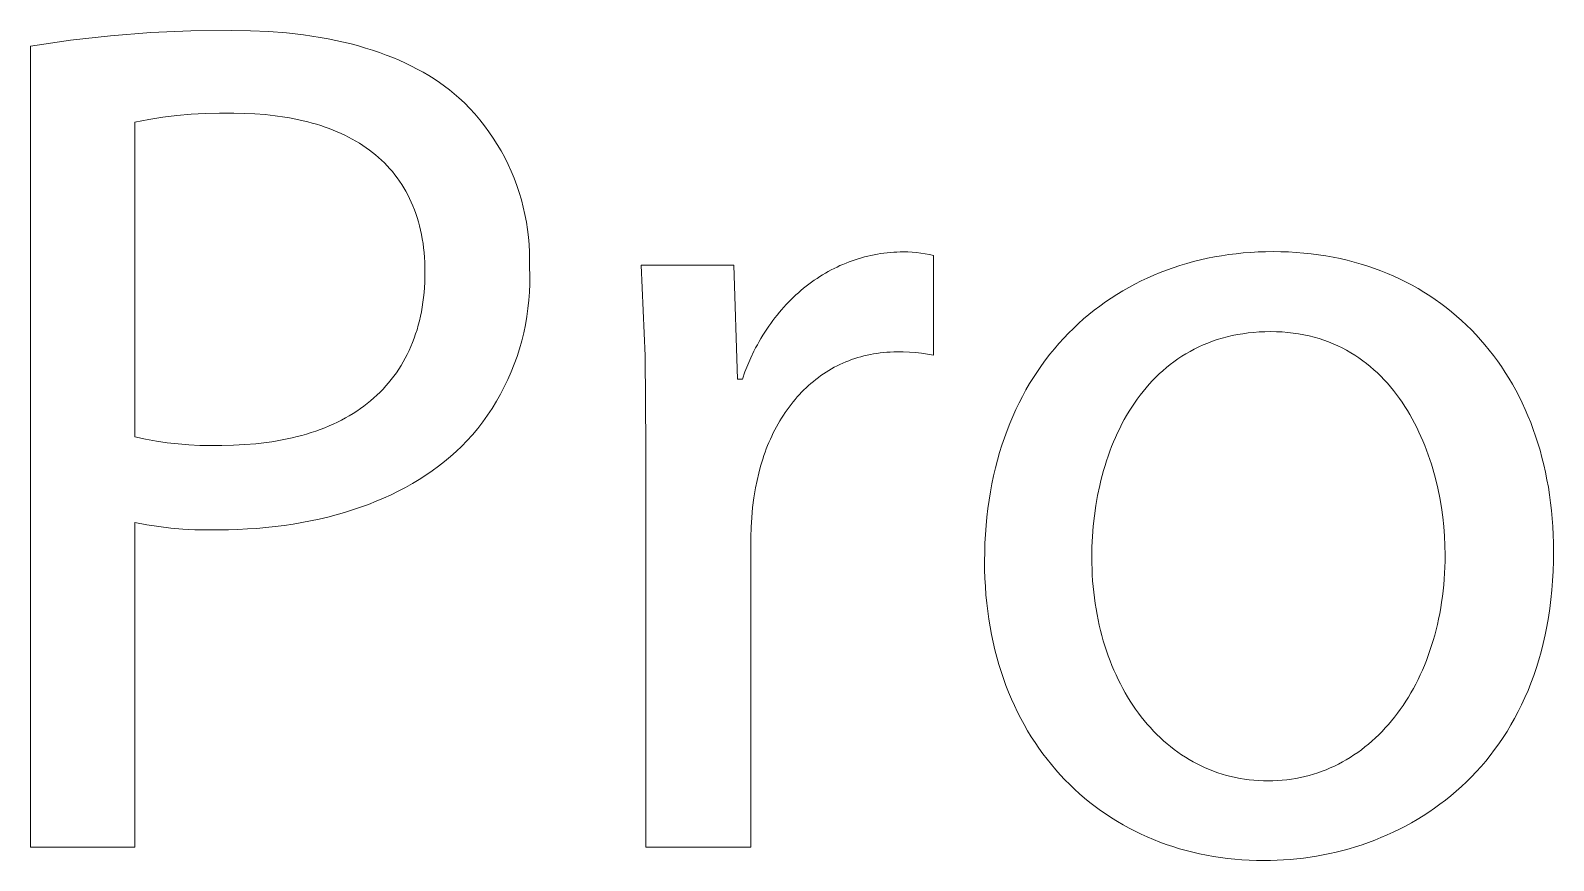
# Model space of a CAD drawing. Header units: millimetres. Extents: x -1656 to 3995, y -637 to 3312.
# Drawn here: x 2197.2 to 2268.8, y -542.5 to -503.4 of the extents above; entities that cross this region are included whole.
import ezdxf

# ---------------------------------------------------------------- set-up
doc = ezdxf.new("R2010")
doc.units = ezdxf.units.MM
doc.header["$MEASUREMENT"] = 0
doc.layers.add('Domyślny', color=7, linetype='Continuous', true_color=0x000000)

msp = doc.modelspace()

# ---------------------------------------------------------------- linework, layer by layer
at = {"layer": 'Domyślny', "color": 18, "lineweight": 15, "true_color": 0x000000}
for p, q in [((2200.934, -503.664), (2202.826, -503.517)), ((2202.826, -503.517), (2204.721, -503.434)), ((2204.721, -503.434), (2206.618, -503.413)), ((2206.618, -503.413), (2207.513, -503.427)), ((2207.513, -503.427), (2208.378, -503.467)), ((2208.378, -503.467), (2209.212, -503.532)), ((2209.212, -503.532), (2209.618, -503.575)), ((2197.171, -504.147), (2199.049, -503.874)), ((2197.171, -541.82), (2197.171, -504.147)), ((2199.049, -503.874), (2200.934, -503.664)), ((2209.618, -503.575), (2210.016, -503.624)), ((2210.016, -503.624), (2210.407, -503.679)), ((2210.407, -503.679), (2210.79, -503.741)), ((2210.79, -503.741), (2211.166, -503.809)), ((2211.166, -503.809), (2211.534, -503.883)), ((2211.534, -503.883), (2211.894, -503.963)), ((2211.894, -503.963), (2212.248, -504.049)), ((2212.248, -504.049), (2212.593, -504.141)), ((2212.593, -504.141), (2212.931, -504.239)), ((2212.931, -504.239), (2213.262, -504.343)), ((2213.262, -504.343), (2213.585, -504.453)), ((2213.585, -504.453), (2213.9, -504.568)), ((2213.9, -504.568), (2214.209, -504.69)), ((2214.209, -504.69), (2214.509, -504.817)), ((2214.509, -504.817), (2214.802, -504.949)), ((2214.802, -504.949), (2215.088, -505.087)), ((2215.088, -505.087), (2215.366, -505.231)), ((2215.366, -505.231), (2215.637, -505.381)), ((2215.637, -505.381), (2215.901, -505.535)), ((2215.901, -505.535), (2216.157, -505.695)), ((2216.157, -505.695), (2216.405, -505.861)), ((2216.405, -505.861), (2216.646, -506.031)), ((2216.646, -506.031), (2216.88, -506.207)), ((2216.88, -506.207), (2217.106, -506.388)), ((2217.106, -506.388), (2217.325, -506.575)), ((2217.325, -506.575), (2217.582, -506.821)), ((2217.582, -506.821), (2217.831, -507.077)), ((2217.831, -507.077), (2218.071, -507.34)), ((2202.739, -507.599), (2202.083, -507.723)), ((2202.083, -507.723), (2202.083, -522.532)), ((2203.399, -507.496), (2202.739, -507.599)), ((2204.062, -507.415), (2203.399, -507.496)), ((2204.728, -507.356), (2204.062, -507.415)), ((2205.395, -507.318), (2204.728, -507.356)), ((2206.063, -507.303), (2205.395, -507.318)), ((2206.731, -507.309), (2206.063, -507.303)), ((2207.233, -507.316), (2206.731, -507.309)), ((2207.725, -507.337), (2207.233, -507.316)), ((2208.205, -507.373), (2207.725, -507.337)), ((2208.673, -507.423), (2208.205, -507.373)), ((2209.129, -507.487), (2208.673, -507.423)), ((2209.353, -507.525), (2209.129, -507.487)), ((2209.573, -507.566), (2209.353, -507.525)), ((2209.79, -507.611), (2209.573, -507.566)), ((2210.004, -507.659), (2209.79, -507.611)), ((2210.215, -507.711), (2210.004, -507.659)), ((2210.423, -507.767), (2210.215, -507.711)), ((2210.627, -507.826), (2210.423, -507.767)), ((2210.827, -507.889), (2210.627, -507.826)), ((2218.071, -507.34), (2218.302, -507.612)), ((2218.302, -507.612), (2218.523, -507.892)), ((2211.025, -507.955), (2210.827, -507.889)), ((2211.218, -508.025), (2211.025, -507.955)), ((2211.409, -508.099), (2211.218, -508.025)), ((2211.596, -508.177), (2211.409, -508.099)), ((2211.779, -508.258), (2211.596, -508.177)), ((2211.958, -508.343), (2211.779, -508.258)), ((2212.134, -508.431), (2211.958, -508.343)), ((2212.307, -508.523), (2212.134, -508.431)), ((2212.475, -508.619), (2212.307, -508.523)), ((2218.523, -507.892), (2218.734, -508.179)), ((2218.734, -508.179), (2218.935, -508.473)), ((2218.935, -508.473), (2219.126, -508.774)), ((2212.64, -508.718), (2212.475, -508.619)), ((2212.801, -508.821), (2212.64, -508.718)), ((2212.958, -508.928), (2212.801, -508.821)), ((2213.111, -509.039), (2212.958, -508.928)), ((2213.261, -509.153), (2213.111, -509.039)), ((2213.406, -509.271), (2213.261, -509.153)), ((2213.547, -509.392), (2213.406, -509.271)), ((2219.126, -508.774), (2219.307, -509.081)), ((2219.307, -509.081), (2219.477, -509.395)), ((2213.684, -509.517), (2213.547, -509.392)), ((2213.818, -509.646), (2213.684, -509.517)), ((2213.947, -509.779), (2213.818, -509.646)), ((2214.071, -509.915), (2213.947, -509.779)), ((2214.192, -510.055), (2214.071, -509.915)), ((2219.477, -509.395), (2219.636, -509.714)), ((2219.636, -509.714), (2219.784, -510.038)), ((2214.309, -510.199), (2214.192, -510.055)), ((2214.421, -510.347), (2214.309, -510.199)), ((2214.529, -510.498), (2214.421, -510.347)), ((2214.632, -510.653), (2214.529, -510.498)), ((2214.731, -510.812), (2214.632, -510.653)), ((2219.784, -510.038), (2219.92, -510.367)), ((2219.92, -510.367), (2220.045, -510.701)), ((2220.045, -510.701), (2220.159, -511.039)), ((2214.826, -510.974), (2214.731, -510.812)), ((2214.916, -511.141), (2214.826, -510.974)), ((2215.001, -511.311), (2214.916, -511.141)), ((2215.082, -511.484), (2215.001, -511.311)), ((2220.159, -511.039), (2220.261, -511.38)), ((2220.261, -511.38), (2220.351, -511.725)), ((2215.159, -511.662), (2215.082, -511.484)), ((2215.23, -511.843), (2215.159, -511.662)), ((2215.298, -512.028), (2215.23, -511.843)), ((2215.36, -512.217), (2215.298, -512.028)), ((2220.351, -511.725), (2220.429, -512.073)), ((2220.429, -512.073), (2220.496, -512.423)), ((2215.418, -512.41), (2215.36, -512.217)), ((2215.47, -512.606), (2215.418, -512.41)), ((2215.518, -512.806), (2215.47, -512.606)), ((2215.561, -513.01), (2215.518, -512.806)), ((2220.496, -512.423), (2220.55, -512.775)), ((2220.55, -512.775), (2220.592, -513.129)), ((2215.6, -513.218), (2215.561, -513.01)), ((2215.633, -513.43), (2215.6, -513.218)), ((2215.661, -513.645), (2215.633, -513.43)), ((2220.592, -513.129), (2220.621, -513.485)), ((2220.621, -513.485), (2220.639, -513.841)), ((2215.684, -513.864), (2215.661, -513.645)), ((2215.702, -514.087), (2215.684, -513.864)), ((2215.715, -514.314), (2215.702, -514.087)), ((2215.723, -514.545), (2215.715, -514.314)), ((2220.644, -514.197), (2220.637, -514.553)), ((2220.639, -513.841), (2220.644, -514.197)), ((2235.527, -514.355), (2235.67, -514.299)), ((2235.67, -514.299), (2235.814, -514.246)), ((2235.814, -514.246), (2235.959, -514.196)), ((2235.959, -514.196), (2236.105, -514.149)), ((2236.105, -514.149), (2236.252, -514.105)), ((2236.252, -514.105), (2236.4, -514.065)), ((2236.4, -514.065), (2236.549, -514.027)), ((2236.549, -514.027), (2236.699, -513.993)), ((2236.699, -513.993), (2236.849, -513.962)), ((2236.849, -513.962), (2237.001, -513.934)), ((2237.001, -513.934), (2237.153, -513.909)), ((2237.153, -513.909), (2237.306, -513.887)), ((2237.306, -513.887), (2237.459, -513.869)), ((2237.459, -513.869), (2237.614, -513.854)), ((2237.614, -513.854), (2237.769, -513.842)), ((2237.769, -513.842), (2237.924, -513.834)), ((2237.924, -513.834), (2238.081, -513.829)), ((2238.081, -513.829), (2238.237, -513.827)), ((2238.237, -513.827), (2238.441, -513.832)), ((2238.441, -513.832), (2238.644, -513.844)), ((2238.644, -513.844), (2238.846, -513.862)), ((2238.846, -513.862), (2239.048, -513.886)), ((2239.048, -513.886), (2239.25, -513.917)), ((2239.25, -513.917), (2239.45, -513.954)), ((2239.45, -513.954), (2239.649, -513.996)), ((2239.649, -513.996), (2239.649, -518.682)), ((2251.551, -514.373), (2251.872, -514.285)), ((2251.872, -514.285), (2252.197, -514.204)), ((2252.197, -514.204), (2252.525, -514.131)), ((2252.525, -514.131), (2252.857, -514.065)), ((2252.857, -514.065), (2253.191, -514.007)), ((2253.191, -514.007), (2253.529, -513.956)), ((2253.529, -513.956), (2253.869, -513.914)), ((2253.869, -513.914), (2254.213, -513.878)), ((2254.213, -513.878), (2254.559, -513.851)), ((2254.559, -513.851), (2254.907, -513.831)), ((2254.907, -513.831), (2255.258, -513.82)), ((2255.258, -513.82), (2255.612, -513.816)), ((2255.612, -513.816), (2255.979, -513.82)), ((2255.979, -513.82), (2256.342, -513.832)), ((2256.342, -513.832), (2256.701, -513.853)), ((2256.701, -513.853), (2257.056, -513.882)), ((2257.056, -513.882), (2257.407, -513.919)), ((2257.407, -513.919), (2257.755, -513.964)), ((2257.755, -513.964), (2258.098, -514.017)), ((2258.098, -514.017), (2258.437, -514.078)), ((2258.437, -514.078), (2258.772, -514.147)), ((2258.772, -514.147), (2259.102, -514.223)), ((2259.102, -514.223), (2259.428, -514.307)), ((2259.428, -514.307), (2259.75, -514.399)), ((2215.715, -515.266), (2215.723, -515.024)), ((2215.726, -514.779), (2215.723, -514.545)), ((2215.723, -515.024), (2215.726, -514.779)), ((2220.637, -514.553), (2220.651, -514.941)), ((2220.651, -514.941), (2220.651, -515.328)), ((2226.076, -518.718), (2225.893, -514.448)), ((2225.893, -514.448), (2230.259, -514.448)), ((2230.259, -514.448), (2230.428, -519.811)), ((2234.163, -515.076), (2234.293, -514.991)), ((2234.293, -514.991), (2234.425, -514.909)), ((2234.425, -514.909), (2234.559, -514.829)), ((2234.559, -514.829), (2234.693, -514.753)), ((2234.693, -514.753), (2234.829, -514.679)), ((2234.829, -514.679), (2234.966, -514.609)), ((2234.966, -514.609), (2235.105, -514.541)), ((2235.105, -514.541), (2235.244, -514.476)), ((2235.244, -514.476), (2235.385, -514.414)), ((2235.385, -514.414), (2235.527, -514.355)), ((2249.698, -515.058), (2249.997, -514.925)), ((2249.997, -514.925), (2250.3, -514.8)), ((2250.3, -514.8), (2250.607, -514.682)), ((2250.607, -514.682), (2250.918, -514.572)), ((2250.918, -514.572), (2251.233, -514.469)), ((2251.233, -514.469), (2251.551, -514.373)), ((2259.75, -514.399), (2260.067, -514.498)), ((2260.067, -514.498), (2260.38, -514.605)), ((2260.38, -514.605), (2260.688, -514.719)), ((2260.688, -514.719), (2260.991, -514.84)), ((2260.991, -514.84), (2261.29, -514.969)), ((2261.29, -514.969), (2261.584, -515.105)), ((2215.66, -515.97), (2215.683, -515.739)), ((2215.683, -515.739), (2215.702, -515.504)), ((2215.702, -515.504), (2215.715, -515.266)), ((2220.638, -515.715), (2220.611, -516.102)), ((2220.651, -515.328), (2220.638, -515.715)), ((2233.172, -515.853), (2233.29, -515.747)), ((2233.29, -515.747), (2233.41, -515.643)), ((2233.41, -515.643), (2233.532, -515.542)), ((2233.532, -515.542), (2233.655, -515.443)), ((2233.655, -515.443), (2233.78, -515.347)), ((2233.78, -515.347), (2233.906, -515.254)), ((2233.906, -515.254), (2234.034, -515.163)), ((2234.034, -515.163), (2234.163, -515.076)), ((2248.267, -515.828), (2248.545, -515.659)), ((2248.545, -515.659), (2248.827, -515.498)), ((2248.827, -515.498), (2249.113, -515.344)), ((2249.113, -515.344), (2249.404, -515.197)), ((2249.404, -515.197), (2249.698, -515.058)), ((2261.584, -515.105), (2261.873, -515.248)), ((2261.873, -515.248), (2262.157, -515.398)), ((2262.157, -515.398), (2262.436, -515.555)), ((2262.436, -515.555), (2262.71, -515.719)), ((2262.71, -515.719), (2262.979, -515.89)), ((2215.558, -516.642), (2215.597, -516.422)), ((2215.597, -516.422), (2215.631, -516.198)), ((2215.631, -516.198), (2215.66, -515.97)), ((2220.611, -516.102), (2220.571, -516.487)), ((2232.498, -516.546), (2232.606, -516.424)), ((2232.606, -516.424), (2232.716, -516.305)), ((2232.716, -516.305), (2232.827, -516.188)), ((2232.827, -516.188), (2232.941, -516.074)), ((2232.941, -516.074), (2233.055, -515.962)), ((2233.055, -515.962), (2233.172, -515.853)), ((2247.205, -516.571), (2247.463, -516.374)), ((2247.463, -516.374), (2247.726, -516.185)), ((2247.726, -516.185), (2247.995, -516.003)), ((2247.995, -516.003), (2248.267, -515.828)), ((2262.979, -515.89), (2263.242, -516.067)), ((2263.242, -516.067), (2263.501, -516.252)), ((2263.501, -516.252), (2263.754, -516.442)), ((2263.754, -516.442), (2264.001, -516.64)), ((2215.411, -517.282), (2215.465, -517.072)), ((2215.465, -517.072), (2215.514, -516.859)), ((2215.514, -516.859), (2215.558, -516.642)), ((2220.518, -516.871), (2220.451, -517.252)), ((2220.571, -516.487), (2220.518, -516.871)), ((2231.988, -517.192), (2232.086, -517.058)), ((2232.086, -517.058), (2232.186, -516.926)), ((2232.186, -516.926), (2232.288, -516.797)), ((2232.288, -516.797), (2232.392, -516.67)), ((2232.392, -516.67), (2232.498, -516.546)), ((2246.461, -517.201), (2246.704, -516.984)), ((2246.704, -516.984), (2246.952, -516.774)), ((2246.952, -516.774), (2247.205, -516.571)), ((2264.001, -516.64), (2264.244, -516.844)), ((2264.244, -516.844), (2264.48, -517.054)), ((2264.48, -517.054), (2264.712, -517.271)), ((2215.144, -518.084), (2215.218, -517.889)), ((2215.218, -517.889), (2215.287, -517.69)), ((2215.287, -517.69), (2215.351, -517.488)), ((2215.351, -517.488), (2215.411, -517.282)), ((2220.372, -517.632), (2220.279, -518.008)), ((2220.451, -517.252), (2220.372, -517.632)), ((2231.442, -518.044), (2231.528, -517.896)), ((2231.528, -517.896), (2231.616, -517.751)), ((2231.616, -517.751), (2231.705, -517.608)), ((2231.705, -517.608), (2231.797, -517.467)), ((2231.797, -517.467), (2231.892, -517.328)), ((2231.892, -517.328), (2231.988, -517.192)), ((2245.544, -518.135), (2245.765, -517.892)), ((2245.765, -517.892), (2245.991, -517.655)), ((2245.991, -517.655), (2246.223, -517.424)), ((2246.223, -517.424), (2246.461, -517.201)), ((2253.217, -517.885), (2252.988, -517.955)), ((2253.452, -517.822), (2253.217, -517.885)), ((2253.691, -517.766), (2253.452, -517.822)), ((2253.935, -517.718), (2253.691, -517.766)), ((2254.183, -517.676), (2253.935, -517.718)), ((2254.437, -517.641), (2254.183, -517.676)), ((2254.695, -517.614), (2254.437, -517.641)), ((2254.958, -517.595), (2254.695, -517.614)), ((2255.226, -517.583), (2254.958, -517.595)), ((2255.499, -517.579), (2255.226, -517.583)), ((2255.772, -517.584), (2255.499, -517.579)), ((2256.041, -517.596), (2255.772, -517.584)), ((2256.304, -517.617), (2256.041, -517.596)), ((2256.562, -517.646), (2256.304, -517.617)), ((2256.814, -517.683), (2256.562, -517.646)), ((2257.062, -517.728), (2256.814, -517.683)), ((2257.305, -517.781), (2257.062, -517.728)), ((2257.542, -517.841), (2257.305, -517.781)), ((2257.775, -517.908), (2257.542, -517.841)), ((2264.712, -517.271), (2264.937, -517.494)), ((2264.937, -517.494), (2265.157, -517.723)), ((2265.157, -517.723), (2265.371, -517.958)), ((2214.894, -518.647), (2214.982, -518.463)), ((2214.982, -518.463), (2215.066, -518.275)), ((2215.066, -518.275), (2215.144, -518.084)), ((2220.174, -518.381), (2220.055, -518.749)), ((2220.279, -518.008), (2220.174, -518.381)), ((2231.048, -518.816), (2231.199, -518.5)), ((2231.199, -518.5), (2231.278, -518.346)), ((2231.278, -518.346), (2231.359, -518.194)), ((2231.359, -518.194), (2231.442, -518.044)), ((2236.979, -518.6), (2236.825, -518.624)), ((2237.135, -518.579), (2236.979, -518.6)), ((2237.292, -518.562), (2237.135, -518.579)), ((2237.451, -518.549), (2237.292, -518.562)), ((2237.611, -518.539), (2237.451, -518.549)), ((2237.773, -518.533), (2237.611, -518.539)), ((2237.936, -518.531), (2237.773, -518.533)), ((2238.223, -518.534), (2237.936, -518.531)), ((2238.51, -518.545), (2238.223, -518.534)), ((2238.796, -518.566), (2238.51, -518.545)), ((2239.081, -518.596), (2238.796, -518.566)), ((2239.366, -518.634), (2239.081, -518.596)), ((2245.119, -518.643), (2245.329, -518.386)), ((2245.329, -518.386), (2245.544, -518.135)), ((2251.708, -518.507), (2251.51, -518.621)), ((2251.909, -518.4), (2251.708, -518.507)), ((2252.116, -518.298), (2251.909, -518.4)), ((2252.327, -518.203), (2252.116, -518.298)), ((2252.542, -518.114), (2252.327, -518.203)), ((2252.763, -518.031), (2252.542, -518.114)), ((2252.988, -517.955), (2252.763, -518.031)), ((2258.003, -517.982), (2257.775, -517.908)), ((2258.225, -518.064), (2258.003, -517.982)), ((2258.443, -518.152), (2258.225, -518.064)), ((2258.656, -518.246), (2258.443, -518.152)), ((2258.864, -518.348), (2258.656, -518.246)), ((2259.067, -518.455), (2258.864, -518.348)), ((2259.266, -518.569), (2259.067, -518.455)), ((2259.459, -518.689), (2259.266, -518.569)), ((2265.371, -517.958), (2265.579, -518.199)), ((2265.579, -518.199), (2265.782, -518.447)), ((2265.782, -518.447), (2265.978, -518.7)), ((2214.492, -519.346), (2214.6, -519.177)), ((2214.6, -519.177), (2214.702, -519.004)), ((2214.702, -519.004), (2214.8, -518.827)), ((2214.8, -518.827), (2214.894, -518.647)), ((2219.924, -519.114), (2219.781, -519.474)), ((2220.055, -518.749), (2219.924, -519.114)), ((2226.119, -522.991), (2226.076, -518.718)), ((2230.775, -519.471), (2230.907, -519.139)), ((2230.907, -519.139), (2231.048, -518.816)), ((2234.847, -519.329), (2234.719, -519.404)), ((2234.977, -519.257), (2234.847, -519.329)), ((2235.108, -519.189), (2234.977, -519.257)), ((2235.242, -519.123), (2235.108, -519.189)), ((2235.377, -519.061), (2235.242, -519.123)), ((2235.514, -519.002), (2235.377, -519.061)), ((2235.653, -518.946), (2235.514, -519.002)), ((2235.793, -518.894), (2235.653, -518.946)), ((2235.936, -518.845), (2235.793, -518.894)), ((2236.08, -518.799), (2235.936, -518.845)), ((2236.226, -518.757), (2236.08, -518.799)), ((2236.373, -518.719), (2236.226, -518.757)), ((2236.522, -518.684), (2236.373, -518.719)), ((2236.673, -518.652), (2236.522, -518.684)), ((2236.825, -518.624), (2236.673, -518.652)), ((2239.649, -518.682), (2239.366, -518.634)), ((2244.527, -519.454), (2244.719, -519.177)), ((2244.719, -519.177), (2244.916, -518.907)), ((2244.916, -518.907), (2245.119, -518.643)), ((2250.593, -519.271), (2250.423, -519.417)), ((2250.767, -519.13), (2250.593, -519.271)), ((2250.946, -518.995), (2250.767, -519.13)), ((2251.13, -518.865), (2250.946, -518.995)), ((2251.318, -518.74), (2251.13, -518.865)), ((2251.51, -518.621), (2251.318, -518.74)), ((2259.648, -518.814), (2259.459, -518.689)), ((2259.832, -518.946), (2259.648, -518.814)), ((2260.012, -519.082), (2259.832, -518.946)), ((2260.186, -519.224), (2260.012, -519.082)), ((2260.357, -519.372), (2260.186, -519.224)), ((2265.978, -518.7), (2266.169, -518.959)), ((2266.169, -518.959), (2266.353, -519.224)), ((2266.353, -519.224), (2266.531, -519.494)), ((2213.887, -520.135), (2214.017, -519.985)), ((2214.017, -519.985), (2214.143, -519.831)), ((2214.143, -519.831), (2214.264, -519.673)), ((2214.264, -519.673), (2214.38, -519.511)), ((2214.38, -519.511), (2214.492, -519.346)), ((2219.625, -519.829), (2219.457, -520.178)), ((2219.781, -519.474), (2219.625, -519.829)), ((2230.428, -519.811), (2230.654, -519.811)), ((2230.654, -519.811), (2230.775, -519.471)), ((2233.878, -520.014), (2233.765, -520.113)), ((2233.992, -519.918), (2233.878, -520.014)), ((2234.108, -519.825), (2233.992, -519.918)), ((2234.227, -519.735), (2234.108, -519.825)), ((2234.347, -519.648), (2234.227, -519.735)), ((2234.469, -519.564), (2234.347, -519.648)), ((2234.593, -519.482), (2234.469, -519.564)), ((2234.719, -519.404), (2234.593, -519.482)), ((2243.992, -520.322), (2244.164, -520.026)), ((2244.164, -520.026), (2244.342, -519.737)), ((2244.342, -519.737), (2244.527, -519.454)), ((2249.94, -519.884), (2249.787, -520.049)), ((2250.096, -519.724), (2249.94, -519.884)), ((2250.257, -519.568), (2250.096, -519.724)), ((2250.423, -519.417), (2250.257, -519.568)), ((2260.522, -519.524), (2260.357, -519.372)), ((2260.683, -519.681), (2260.522, -519.524)), ((2260.84, -519.843), (2260.683, -519.681)), ((2260.992, -520.009), (2260.84, -519.843)), ((2261.139, -520.18), (2260.992, -520.009)), ((2266.531, -519.494), (2266.703, -519.771)), ((2266.703, -519.771), (2266.869, -520.053)), ((2213.169, -520.829), (2213.321, -520.698)), ((2213.321, -520.698), (2213.469, -520.563)), ((2213.469, -520.563), (2213.613, -520.424)), ((2213.613, -520.424), (2213.752, -520.281)), ((2213.752, -520.281), (2213.887, -520.135)), ((2219.277, -520.521), (2219.085, -520.857)), ((2219.457, -520.178), (2219.277, -520.521)), ((2233.235, -520.649), (2233.135, -520.764)), ((2233.337, -520.536), (2233.235, -520.649)), ((2233.441, -520.426), (2233.337, -520.536)), ((2233.547, -520.319), (2233.441, -520.426)), ((2233.655, -520.215), (2233.547, -520.319)), ((2233.765, -520.113), (2233.655, -520.215)), ((2243.667, -520.933), (2243.826, -520.625)), ((2243.826, -520.625), (2243.992, -520.322)), ((2249.222, -520.752), (2249.091, -520.938)), ((2249.357, -520.57), (2249.222, -520.752)), ((2249.496, -520.392), (2249.357, -520.57)), ((2249.639, -520.219), (2249.496, -520.392)), ((2249.787, -520.049), (2249.639, -520.219)), ((2261.282, -520.355), (2261.139, -520.18)), ((2261.42, -520.534), (2261.282, -520.355)), ((2261.555, -520.717), (2261.42, -520.534)), ((2261.684, -520.903), (2261.555, -520.717)), ((2266.869, -520.053), (2267.028, -520.34)), ((2267.028, -520.34), (2267.181, -520.633)), ((2267.181, -520.633), (2267.328, -520.931)), ((2212.164, -521.535), (2212.342, -521.427)), ((2212.342, -521.427), (2212.516, -521.315)), ((2212.516, -521.315), (2212.686, -521.199)), ((2212.686, -521.199), (2212.851, -521.08)), ((2212.851, -521.08), (2213.012, -520.956)), ((2213.012, -520.956), (2213.169, -520.829)), ((2218.882, -521.187), (2218.667, -521.51)), ((2219.085, -520.857), (2218.882, -521.187)), ((2232.668, -521.379), (2232.582, -521.51)), ((2232.757, -521.251), (2232.668, -521.379)), ((2232.848, -521.126), (2232.757, -521.251)), ((2232.942, -521.003), (2232.848, -521.126)), ((2233.037, -520.882), (2232.942, -521.003)), ((2233.135, -520.764), (2233.037, -520.882)), ((2243.37, -521.57), (2243.515, -521.248)), ((2243.515, -521.248), (2243.667, -520.933)), ((2248.843, -521.321), (2248.726, -521.518)), ((2248.965, -521.128), (2248.843, -521.321)), ((2249.091, -520.938), (2248.965, -521.128)), ((2261.81, -521.094), (2261.684, -520.903)), ((2261.931, -521.287), (2261.81, -521.094)), ((2262.048, -521.484), (2261.931, -521.287)), ((2267.328, -520.931), (2267.468, -521.234)), ((2267.468, -521.234), (2267.601, -521.543)), ((2210.593, -522.255), (2210.804, -522.179)), ((2210.804, -522.179), (2211.01, -522.099)), ((2211.01, -522.099), (2211.212, -522.015)), ((2211.212, -522.015), (2211.411, -521.927)), ((2211.411, -521.927), (2211.605, -521.835)), ((2211.605, -521.835), (2211.796, -521.738)), ((2211.796, -521.738), (2211.982, -521.639)), ((2211.982, -521.639), (2212.164, -521.535)), ((2218.205, -522.132), (2217.958, -522.43)), ((2218.441, -521.825), (2218.205, -522.132)), ((2218.667, -521.51), (2218.441, -521.825)), ((2232.257, -522.055), (2232.182, -522.198)), ((2232.335, -521.916), (2232.257, -522.055)), ((2232.415, -521.778), (2232.335, -521.916)), ((2232.497, -521.643), (2232.415, -521.778)), ((2232.582, -521.51), (2232.497, -521.643)), ((2243.1, -522.231), (2243.232, -521.897)), ((2243.232, -521.897), (2243.37, -521.57)), ((2248.398, -522.129), (2248.297, -522.339)), ((2248.503, -521.923), (2248.398, -522.129)), ((2248.612, -521.719), (2248.503, -521.923)), ((2248.726, -521.518), (2248.612, -521.719)), ((2262.16, -521.684), (2262.048, -521.484)), ((2262.269, -521.886), (2262.16, -521.684)), ((2262.373, -522.092), (2262.269, -521.886)), ((2262.473, -522.3), (2262.373, -522.092)), ((2267.601, -521.543), (2267.728, -521.856)), ((2267.728, -521.856), (2267.848, -522.175)), ((2267.848, -522.175), (2267.961, -522.499)), ((2202.083, -522.532), (2202.586, -522.639)), ((2202.586, -522.639), (2203.092, -522.73)), ((2203.092, -522.73), (2203.601, -522.805)), ((2203.601, -522.805), (2204.112, -522.862)), ((2204.112, -522.862), (2204.624, -522.904)), ((2204.624, -522.904), (2205.138, -522.928)), ((2206.715, -522.919), (2207.25, -522.894)), ((2207.25, -522.894), (2207.772, -522.852)), ((2207.772, -522.852), (2208.027, -522.825)), ((2208.027, -522.825), (2208.279, -522.793)), ((2208.279, -522.793), (2208.527, -522.758)), ((2208.527, -522.758), (2208.772, -522.718)), ((2208.772, -522.718), (2209.012, -522.675)), ((2209.012, -522.675), (2209.25, -522.627)), ((2209.25, -522.627), (2209.483, -522.575)), ((2209.483, -522.575), (2209.713, -522.519)), ((2209.713, -522.519), (2209.939, -522.459)), ((2209.939, -522.459), (2210.161, -522.395)), ((2210.161, -522.395), (2210.379, -522.327)), ((2210.379, -522.327), (2210.593, -522.255)), ((2217.701, -522.72), (2217.452, -522.974)), ((2217.958, -522.43), (2217.701, -522.72)), ((2231.905, -522.788), (2231.841, -522.942)), ((2231.97, -522.638), (2231.905, -522.788)), ((2232.039, -522.489), (2231.97, -522.638)), ((2232.109, -522.342), (2232.039, -522.489)), ((2232.182, -522.198), (2232.109, -522.342)), ((2242.859, -522.917), (2242.976, -522.571)), ((2242.976, -522.571), (2243.1, -522.231)), ((2248.108, -522.768), (2248.02, -522.986)), ((2248.201, -522.552), (2248.108, -522.768)), ((2248.297, -522.339), (2248.201, -522.552)), ((2262.569, -522.51), (2262.473, -522.3)), ((2262.66, -522.723), (2262.569, -522.51)), ((2262.748, -522.938), (2262.66, -522.723)), ((2267.961, -522.499), (2268.068, -522.828)), ((2268.068, -522.828), (2268.167, -523.162)), ((2205.138, -522.928), (2205.652, -522.936)), ((2205.652, -522.936), (2206.166, -522.927)), ((2206.166, -522.927), (2206.715, -522.919)), ((2216.924, -523.458), (2216.647, -523.689)), ((2217.192, -523.22), (2216.924, -523.458)), ((2217.452, -522.974), (2217.192, -523.22)), ((2226.119, -541.828), (2226.119, -522.991)), ((2231.612, -523.574), (2231.512, -523.902)), ((2231.666, -523.413), (2231.612, -523.574)), ((2231.722, -523.254), (2231.666, -523.413)), ((2231.78, -523.097), (2231.722, -523.254)), ((2231.841, -522.942), (2231.78, -523.097)), ((2242.554, -523.991), (2242.648, -523.627)), ((2242.648, -523.627), (2242.75, -523.269)), ((2242.75, -523.269), (2242.859, -522.917)), ((2247.856, -523.43), (2247.78, -523.655)), ((2247.936, -523.206), (2247.856, -523.43)), ((2248.02, -522.986), (2247.936, -523.206)), ((2262.832, -523.154), (2262.748, -522.938)), ((2262.911, -523.373), (2262.832, -523.154)), ((2262.987, -523.593), (2262.911, -523.373)), ((2263.058, -523.814), (2262.987, -523.593)), ((2268.167, -523.162), (2268.26, -523.5)), ((2268.26, -523.5), (2268.345, -523.843)), ((2215.763, -524.333), (2215.452, -524.532)), ((2216.066, -524.126), (2215.763, -524.333)), ((2216.361, -523.911), (2216.066, -524.126)), ((2216.647, -523.689), (2216.361, -523.911)), ((2231.423, -524.237), (2231.344, -524.58)), ((2231.512, -523.902), (2231.423, -524.237)), ((2242.467, -524.361), (2242.554, -523.991)), ((2247.576, -524.343), (2247.516, -524.576)), ((2247.64, -524.112), (2247.576, -524.343)), ((2247.708, -523.882), (2247.64, -524.112)), ((2247.78, -523.655), (2247.708, -523.882)), ((2263.126, -524.037), (2263.058, -523.814)), ((2263.25, -524.486), (2263.126, -524.037)), ((2268.345, -523.843), (2268.424, -524.191)), ((2268.424, -524.191), (2268.495, -524.543)), ((2214.807, -524.907), (2214.472, -525.082)), ((2215.134, -524.723), (2214.807, -524.907)), ((2215.452, -524.532), (2215.134, -524.723)), ((2231.275, -524.93), (2231.198, -525.389)), ((2231.344, -524.58), (2231.275, -524.93)), ((2242.317, -525.118), (2242.388, -524.736)), ((2242.388, -524.736), (2242.467, -524.361)), ((2247.46, -524.811), (2247.36, -525.284)), ((2247.516, -524.576), (2247.46, -524.811)), ((2263.358, -524.938), (2263.25, -524.486)), ((2263.451, -525.392), (2263.358, -524.938)), ((2268.495, -524.543), (2268.559, -524.9)), ((2268.559, -524.9), (2268.616, -525.262)), ((2213.063, -525.704), (2212.694, -525.839)), ((2213.426, -525.56), (2213.063, -525.704)), ((2213.782, -525.409), (2213.426, -525.56)), ((2214.131, -525.249), (2213.782, -525.409)), ((2214.472, -525.082), (2214.131, -525.249)), ((2231.198, -525.389), (2231.137, -525.851)), ((2242.199, -525.899), (2242.254, -525.506)), ((2242.254, -525.506), (2242.317, -525.118)), ((2247.276, -525.763), (2247.208, -526.245)), ((2247.36, -525.284), (2247.276, -525.763)), ((2263.529, -525.846), (2263.451, -525.392)), ((2268.616, -525.262), (2268.665, -525.628)), ((2268.665, -525.628), (2268.707, -525.998)), ((2210.348, -526.482), (2209.938, -526.561)), ((2210.754, -526.395), (2210.348, -526.482)), ((2211.153, -526.3), (2210.754, -526.395)), ((2211.547, -526.197), (2211.153, -526.3)), ((2211.936, -526.086), (2211.547, -526.197)), ((2212.318, -525.967), (2211.936, -526.086)), ((2212.694, -525.839), (2212.318, -525.967)), ((2231.092, -526.314), (2231.063, -526.779)), ((2231.137, -525.851), (2231.092, -526.314)), ((2242.113, -526.704), (2242.152, -526.299)), ((2242.152, -526.299), (2242.199, -525.899)), ((2247.208, -526.245), (2247.155, -526.73)), ((2263.592, -526.299), (2263.529, -525.846)), ((2263.641, -526.751), (2263.592, -526.299)), ((2268.707, -525.998), (2268.741, -526.372)), ((2268.741, -526.372), (2268.768, -526.75)), ((2202.641, -526.664), (2202.083, -526.559)), ((2202.083, -526.559), (2202.083, -541.82)), ((2203.202, -526.75), (2202.641, -526.664)), ((2203.766, -526.818), (2203.202, -526.75)), ((2204.332, -526.866), (2203.766, -526.818)), ((2204.899, -526.896), (2204.332, -526.866)), ((2205.467, -526.906), (2204.899, -526.896)), ((2206.034, -526.898), (2205.467, -526.906)), ((2206.484, -526.894), (2206.034, -526.898)), ((2206.931, -526.881), (2206.484, -526.894)), ((2207.373, -526.86), (2206.931, -526.881)), ((2207.812, -526.831), (2207.373, -526.86)), ((2208.246, -526.794), (2207.812, -526.831)), ((2208.676, -526.748), (2208.246, -526.794)), ((2209.101, -526.694), (2208.676, -526.748)), ((2209.522, -526.631), (2209.101, -526.694)), ((2209.938, -526.561), (2209.522, -526.631)), ((2231.063, -526.779), (2231.049, -527.244)), ((2242.062, -527.531), (2242.083, -527.115)), ((2242.083, -527.115), (2242.113, -526.704)), ((2247.155, -526.73), (2247.117, -527.217)), ((2263.676, -527.199), (2263.641, -526.751)), ((2263.697, -527.642), (2263.676, -527.199)), ((2268.768, -526.75), (2268.787, -527.133)), ((2268.787, -527.133), (2268.799, -527.52)), ((2231.049, -527.244), (2231.049, -541.828)), ((2242.049, -527.953), (2242.062, -527.531)), ((2247.095, -527.705), (2247.087, -528.193)), ((2247.117, -527.217), (2247.095, -527.705)), ((2263.703, -528.08), (2263.697, -527.642)), ((2268.803, -527.91), (2268.798, -528.381)), ((2268.799, -527.52), (2268.803, -527.91)), ((2242.044, -528.381), (2242.049, -527.953)), ((2242.048, -528.783), (2242.044, -528.381)), ((2247.087, -528.193), (2247.09, -528.472)), ((2247.09, -528.472), (2247.097, -528.749)), ((2263.693, -528.653), (2263.701, -528.368)), ((2263.701, -528.368), (2263.703, -528.08)), ((2268.798, -528.381), (2268.783, -528.843)), ((2242.061, -529.181), (2242.048, -528.783)), ((2242.081, -529.574), (2242.061, -529.181)), ((2247.097, -528.749), (2247.11, -529.024)), ((2247.11, -529.024), (2247.127, -529.297)), ((2247.127, -529.297), (2247.149, -529.567)), ((2263.639, -529.494), (2263.662, -529.216)), ((2263.662, -529.216), (2263.68, -528.936)), ((2263.68, -528.936), (2263.693, -528.653)), ((2268.757, -529.296), (2268.723, -529.742)), ((2268.783, -528.843), (2268.757, -529.296)), ((2242.11, -529.962), (2242.081, -529.574)), ((2242.147, -530.345), (2242.11, -529.962)), ((2247.149, -529.567), (2247.176, -529.835)), ((2247.176, -529.835), (2247.208, -530.1)), ((2263.54, -530.309), (2263.578, -530.04)), ((2263.578, -530.04), (2263.611, -529.768)), ((2263.611, -529.768), (2263.639, -529.494)), ((2268.723, -529.742), (2268.678, -530.179)), ((2242.191, -530.724), (2242.147, -530.345)), ((2242.244, -531.097), (2242.191, -530.724)), ((2247.208, -530.1), (2247.245, -530.363)), ((2247.245, -530.363), (2247.286, -530.622)), ((2247.286, -530.622), (2247.332, -530.88)), ((2263.451, -530.837), (2263.498, -530.574)), ((2263.498, -530.574), (2263.54, -530.309)), ((2268.624, -530.608), (2268.561, -531.029)), ((2268.678, -530.179), (2268.624, -530.608)), ((2242.304, -531.465), (2242.244, -531.097)), ((2242.371, -531.829), (2242.304, -531.465)), ((2247.332, -530.88), (2247.382, -531.134)), ((2247.382, -531.134), (2247.437, -531.385)), ((2247.437, -531.385), (2247.497, -531.634)), ((2263.281, -531.606), (2263.342, -531.353)), ((2263.342, -531.353), (2263.399, -531.096)), ((2263.399, -531.096), (2263.451, -530.837)), ((2268.489, -531.442), (2268.407, -531.847)), ((2268.561, -531.029), (2268.489, -531.442)), ((2242.447, -532.187), (2242.371, -531.829)), ((2242.529, -532.539), (2242.447, -532.187)), ((2247.497, -531.634), (2247.56, -531.879)), ((2247.56, -531.879), (2247.629, -532.122)), ((2247.629, -532.122), (2247.701, -532.361)), ((2263.071, -532.345), (2263.145, -532.102)), ((2263.145, -532.102), (2263.215, -531.856)), ((2263.215, -531.856), (2263.281, -531.606)), ((2268.407, -531.847), (2268.317, -532.243)), ((2242.619, -532.887), (2242.529, -532.539)), ((2242.717, -533.229), (2242.619, -532.887)), ((2247.701, -532.361), (2247.778, -532.597)), ((2247.778, -532.597), (2247.859, -532.829)), ((2247.859, -532.829), (2247.945, -533.058)), ((2262.821, -533.052), (2262.909, -532.82)), ((2262.909, -532.82), (2262.992, -532.584)), ((2262.992, -532.584), (2263.071, -532.345)), ((2268.219, -532.632), (2268.112, -533.012)), ((2268.317, -532.243), (2268.219, -532.632)), ((2242.821, -533.566), (2242.717, -533.229)), ((2242.933, -533.898), (2242.821, -533.566)), ((2247.945, -533.058), (2248.034, -533.284)), ((2248.034, -533.284), (2248.128, -533.506)), ((2248.128, -533.506), (2248.226, -533.725)), ((2262.534, -533.726), (2262.634, -533.505)), ((2262.634, -533.505), (2262.729, -533.281)), ((2262.729, -533.281), (2262.821, -533.052)), ((2267.996, -533.384), (2267.873, -533.749)), ((2268.112, -533.012), (2267.996, -533.384)), ((2243.051, -534.224), (2242.933, -533.898)), ((2243.177, -534.544), (2243.051, -534.224)), ((2248.226, -533.725), (2248.327, -533.939)), ((2248.327, -533.939), (2248.433, -534.151)), ((2248.433, -534.151), (2248.543, -534.358)), ((2248.543, -534.358), (2248.656, -534.561)), ((2262.095, -534.57), (2262.21, -534.365)), ((2262.21, -534.365), (2262.322, -534.156)), ((2262.322, -534.156), (2262.43, -533.943)), ((2262.43, -533.943), (2262.534, -533.726)), ((2267.742, -534.106), (2267.603, -534.454)), ((2267.873, -533.749), (2267.742, -534.106)), ((2243.309, -534.86), (2243.177, -534.544)), ((2243.448, -535.169), (2243.309, -534.86)), ((2248.656, -534.561), (2248.773, -534.761)), ((2248.773, -534.761), (2248.895, -534.956)), ((2248.895, -534.956), (2249.019, -535.147)), ((2261.725, -535.16), (2261.852, -534.967)), ((2261.852, -534.967), (2261.975, -534.771)), ((2261.975, -534.771), (2262.095, -534.57)), ((2267.457, -534.795), (2267.303, -535.128)), ((2267.603, -534.454), (2267.457, -534.795)), ((2243.593, -535.473), (2243.448, -535.169)), ((2243.746, -535.771), (2243.593, -535.473)), ((2243.904, -536.063), (2243.746, -535.771)), ((2249.019, -535.147), (2249.148, -535.335)), ((2249.148, -535.335), (2249.28, -535.518)), ((2249.28, -535.518), (2249.416, -535.696)), ((2249.416, -535.696), (2249.555, -535.87)), ((2261.182, -535.885), (2261.323, -535.71)), ((2261.323, -535.71), (2261.461, -535.531)), ((2261.461, -535.531), (2261.595, -535.348)), ((2261.595, -535.348), (2261.725, -535.16)), ((2266.973, -535.77), (2266.798, -536.08)), ((2267.142, -535.453), (2266.973, -535.77)), ((2267.303, -535.128), (2267.142, -535.453)), ((2244.069, -536.349), (2243.904, -536.063)), ((2244.24, -536.63), (2244.069, -536.349)), ((2249.555, -535.87), (2249.698, -536.04)), ((2249.698, -536.04), (2249.845, -536.205)), ((2249.845, -536.205), (2249.994, -536.366)), ((2249.994, -536.366), (2250.148, -536.522)), ((2260.584, -536.537), (2260.738, -536.381)), ((2260.738, -536.381), (2260.889, -536.22)), ((2260.889, -536.22), (2261.037, -536.055)), ((2261.037, -536.055), (2261.182, -535.885)), ((2266.617, -536.381), (2266.428, -536.675)), ((2266.798, -536.08), (2266.617, -536.381)), ((2244.418, -536.905), (2244.24, -536.63)), ((2244.601, -537.173), (2244.418, -536.905)), ((2244.79, -537.436), (2244.601, -537.173)), ((2250.148, -536.522), (2250.304, -536.673)), ((2250.304, -536.673), (2250.464, -536.82)), ((2250.464, -536.82), (2250.627, -536.961)), ((2250.627, -536.961), (2250.793, -537.098)), ((2250.793, -537.098), (2250.962, -537.229)), ((2250.962, -537.229), (2251.134, -537.356)), ((2259.765, -537.242), (2259.935, -537.111)), ((2259.935, -537.111), (2260.102, -536.975)), ((2260.102, -536.975), (2260.265, -536.834)), ((2260.265, -536.834), (2260.426, -536.688)), ((2260.426, -536.688), (2260.584, -536.537)), ((2266.234, -536.962), (2266.033, -537.24)), ((2266.428, -536.675), (2266.234, -536.962)), ((2244.986, -537.693), (2244.79, -537.436)), ((2245.187, -537.943), (2244.986, -537.693)), ((2245.394, -538.188), (2245.187, -537.943)), ((2251.134, -537.356), (2251.31, -537.477)), ((2251.31, -537.477), (2251.488, -537.593)), ((2251.488, -537.593), (2251.67, -537.704)), ((2251.67, -537.704), (2251.854, -537.81)), ((2251.854, -537.81), (2252.041, -537.91)), ((2252.041, -537.91), (2252.231, -538.004)), ((2258.497, -538.012), (2258.686, -537.918)), ((2258.686, -537.918), (2258.873, -537.819)), ((2258.873, -537.819), (2259.057, -537.714)), ((2259.057, -537.714), (2259.238, -537.604)), ((2259.238, -537.604), (2259.416, -537.489)), ((2259.416, -537.489), (2259.592, -537.368)), ((2259.592, -537.368), (2259.765, -537.242)), ((2265.613, -537.775), (2265.395, -538.031)), ((2265.826, -537.512), (2265.613, -537.775)), ((2266.033, -537.24), (2265.826, -537.512)), ((2245.606, -538.426), (2245.394, -538.188)), ((2245.824, -538.658), (2245.606, -538.426)), ((2246.048, -538.883), (2245.824, -538.658)), ((2252.231, -538.004), (2252.424, -538.093)), ((2252.424, -538.093), (2252.619, -538.176)), ((2252.619, -538.176), (2252.817, -538.254)), ((2252.817, -538.254), (2253.018, -538.325)), ((2253.018, -538.325), (2253.221, -538.391)), ((2253.221, -538.391), (2253.427, -538.451)), ((2253.427, -538.451), (2253.635, -538.505)), ((2253.635, -538.505), (2253.846, -538.553)), ((2253.846, -538.553), (2254.059, -538.595)), ((2254.059, -538.595), (2254.275, -538.63)), ((2254.275, -538.63), (2254.493, -538.659)), ((2254.493, -538.659), (2254.713, -538.682)), ((2256.045, -538.683), (2256.261, -538.66)), ((2256.261, -538.66), (2256.475, -538.631)), ((2256.475, -538.631), (2256.687, -538.596)), ((2256.687, -538.596), (2256.897, -538.555)), ((2256.897, -538.555), (2257.105, -538.508)), ((2257.105, -538.508), (2257.311, -538.455)), ((2257.311, -538.455), (2257.514, -538.395)), ((2257.514, -538.395), (2257.715, -538.33)), ((2257.715, -538.33), (2257.914, -538.259)), ((2257.914, -538.259), (2258.111, -538.183)), ((2258.111, -538.183), (2258.305, -538.1)), ((2258.305, -538.1), (2258.497, -538.012)), ((2264.942, -538.52), (2264.707, -538.754)), ((2265.171, -538.279), (2264.942, -538.52)), ((2265.395, -538.031), (2265.171, -538.279)), ((2246.276, -539.102), (2246.048, -538.883)), ((2246.51, -539.315), (2246.276, -539.102)), ((2246.75, -539.521), (2246.51, -539.315)), ((2254.713, -538.682), (2254.935, -538.698)), ((2254.935, -538.698), (2255.159, -538.708)), ((2255.159, -538.708), (2255.386, -538.712)), ((2255.386, -538.712), (2255.607, -538.708)), ((2255.607, -538.708), (2255.827, -538.699)), ((2255.827, -538.699), (2256.045, -538.683)), ((2264.224, -539.198), (2263.975, -539.41)), ((2264.468, -538.98), (2264.224, -539.198)), ((2264.707, -538.754), (2264.468, -538.98)), ((2246.994, -539.721), (2246.75, -539.521)), ((2247.243, -539.914), (2246.994, -539.721)), ((2247.498, -540.1), (2247.243, -539.914)), ((2247.757, -540.28), (2247.498, -540.1)), ((2263.201, -539.999), (2262.935, -540.181)), ((2263.463, -539.81), (2263.201, -539.999)), ((2263.721, -539.613), (2263.463, -539.81)), ((2263.975, -539.41), (2263.721, -539.613)), ((2248.02, -540.453), (2247.757, -540.28)), ((2248.289, -540.619), (2248.02, -540.453)), ((2248.562, -540.779), (2248.289, -540.619)), ((2248.839, -540.931), (2248.562, -540.779)), ((2262.115, -540.684), (2261.835, -540.837)), ((2262.392, -540.523), (2262.115, -540.684)), ((2262.666, -540.356), (2262.392, -540.523)), ((2262.935, -540.181), (2262.666, -540.356)), ((2249.121, -541.077), (2248.839, -540.931)), ((2249.407, -541.216), (2249.121, -541.077)), ((2249.697, -541.347), (2249.407, -541.216)), ((2249.991, -541.472), (2249.697, -541.347)), ((2250.289, -541.589), (2249.991, -541.472)), ((2260.391, -541.496), (2260.094, -541.607)), ((2260.685, -541.379), (2260.391, -541.496)), ((2260.977, -541.254), (2260.685, -541.379)), ((2261.266, -541.122), (2260.977, -541.254)), ((2261.552, -540.983), (2261.266, -541.122)), ((2261.835, -540.837), (2261.552, -540.983)), ((2202.083, -541.82), (2197.171, -541.82)), ((2231.049, -541.828), (2226.119, -541.828)), ((2250.591, -541.699), (2250.289, -541.589)), ((2250.897, -541.802), (2250.591, -541.699)), ((2251.207, -541.898), (2250.897, -541.802)), ((2251.52, -541.986), (2251.207, -541.898)), ((2251.837, -542.067), (2251.52, -541.986)), ((2252.157, -542.14), (2251.837, -542.067)), ((2252.48, -542.206), (2252.157, -542.14)), ((2252.807, -542.264), (2252.48, -542.206)), ((2257.661, -542.247), (2257.351, -542.296)), ((2257.969, -542.19), (2257.661, -542.247)), ((2258.277, -542.128), (2257.969, -542.19)), ((2258.584, -542.058), (2258.277, -542.128)), ((2258.889, -541.982), (2258.584, -542.058)), ((2259.193, -541.898), (2258.889, -541.982)), ((2259.495, -541.808), (2259.193, -541.898)), ((2259.796, -541.711), (2259.495, -541.808)), ((2260.094, -541.607), (2259.796, -541.711)), ((2253.137, -542.315), (2252.807, -542.264)), ((2253.47, -542.358), (2253.137, -542.315)), ((2253.807, -542.393), (2253.47, -542.358)), ((2254.145, -542.421), (2253.807, -542.393)), ((2254.487, -542.441), (2254.145, -542.421)), ((2254.832, -542.452), (2254.487, -542.441)), ((2255.179, -542.456), (2254.832, -542.452)), ((2255.489, -542.453), (2255.179, -542.456)), ((2255.799, -542.443), (2255.489, -542.453)), ((2256.11, -542.427), (2255.799, -542.443)), ((2256.42, -542.404), (2256.11, -542.427)), ((2256.731, -542.375), (2256.42, -542.404)), ((2257.041, -542.339), (2256.731, -542.375)), ((2257.351, -542.296), (2257.041, -542.339))]:
    msp.add_line(p, q, dxfattribs=at)

doc.saveas('drawing.dxf')
